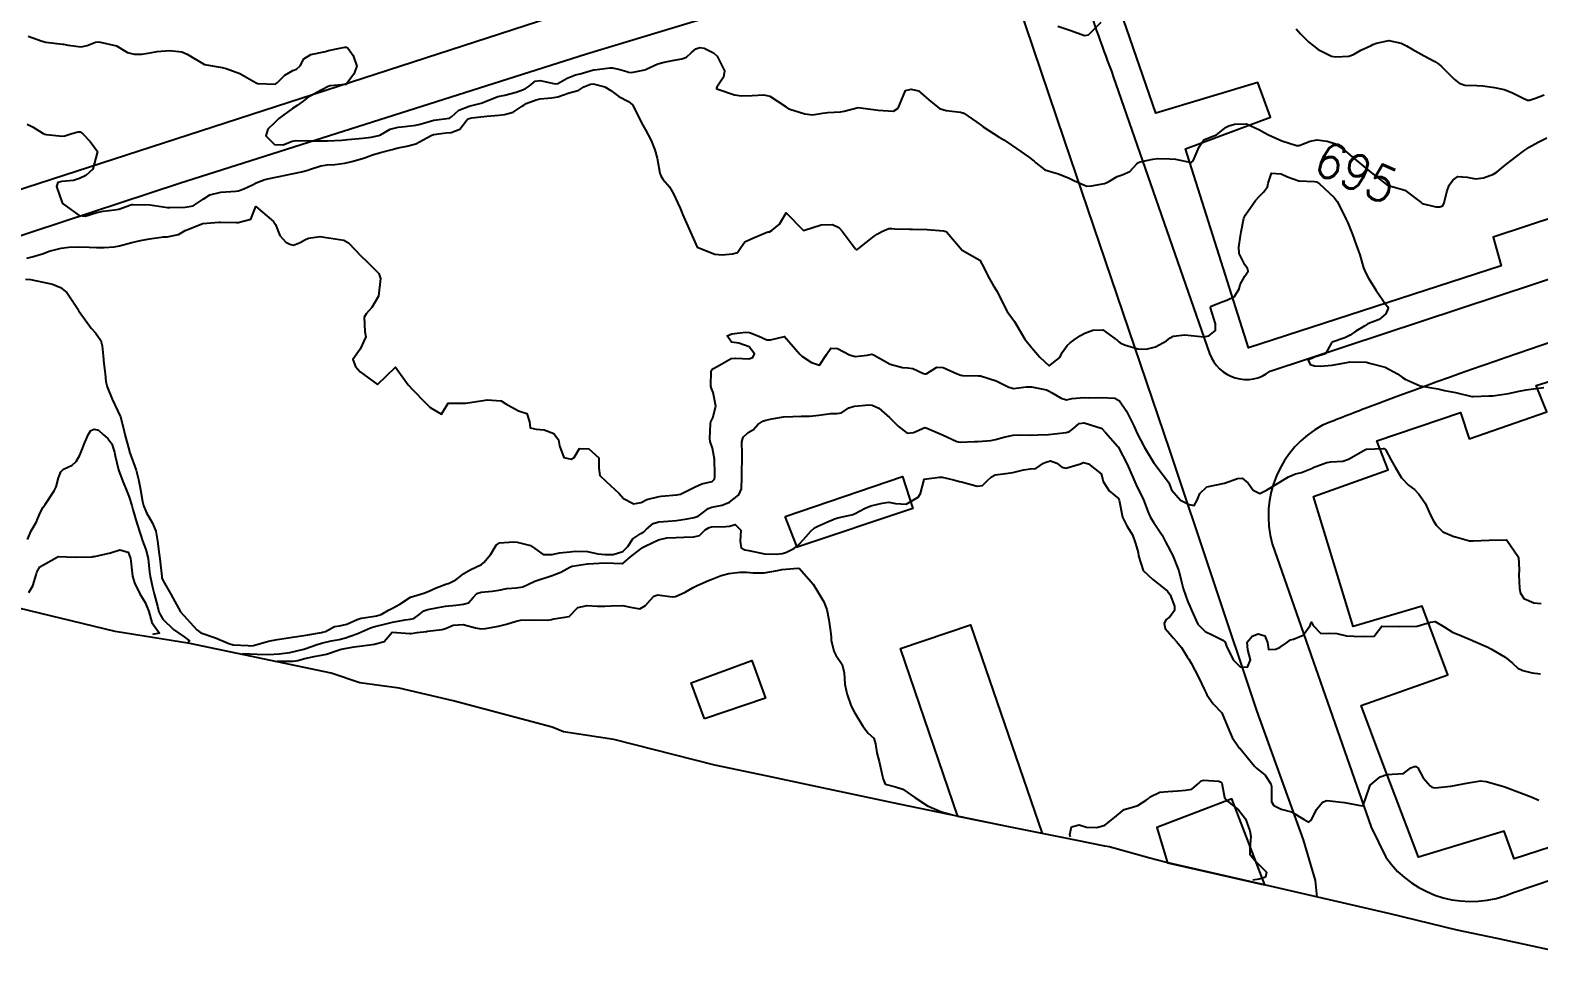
# Model space of a CAD drawing. Header units: metres. Extents: x 292545 to 299085, y 7450245 to 7463078.
# Drawn here: x 294320.8 to 294491.5, y 7462516.9 to 7462621.4 of the extents above; entities that cross this region are included whole.
import ezdxf
from ezdxf.enums import TextEntityAlignment as Align

# ---------------------------------------------------------------- set-up
doc = ezdxf.new("R2010")
doc.units = ezdxf.units.M
for name, color, linetype in [('Area', 45, 'Continuous'), ('Cotas', 45, 'Continuous'), ('Curvas de Nivel 1m', 11, 'Continuous'), ('Curvas de Nivel 5m', 15, 'Continuous'), ('Edificações', 30, 'Continuous'), ('Vias Primárias', 230, 'Continuous')]:
    doc.layers.add(name, color=color, linetype=linetype)
doc.styles.add('Style-STANDARD', font='STANDARD.shx')

msp = doc.modelspace()

# ---------------------------------------------------------------- linework, layer by layer
at = {"layer": 'Area'}
msp.add_polyline3d([(294494.81, 7462516.88, 699.3), (294486.83, 7462518.6, 700.47), (294482.28, 7462519.56, 699.49), (294474.69, 7462521.4, 699.52), (294460.13, 7462524.75, 699.77), (294449.22, 7462527.26, 702.11), (294447.49, 7462527.71, 703.27), (294442.9, 7462528.98, 700.01), (294442.39, 7462529.06, 699.98), (294439.07, 7462529.74, 699.9), (294431.53, 7462531.25, 703.24), (294419.11, 7462533.8, 699.96), (294409.15, 7462535.94, 701.3), (294404.24, 7462536.97, 701.3), (294398.27, 7462538.22, 701.11), (294386.84, 7462541.12, 700.94), (294381.12, 7462541.99, 700.79), (294379.85, 7462542.53, 700.73), (294368.63, 7462545.51, 700.88), (294362.53, 7462546.96, 700.21), (294358.07, 7462547.56, 700.89), (294354.82, 7462548.65, 699.1), (294338.86, 7462552.01, 697.71), (294330.4, 7462553.36, 700.55), (294318.25, 7462556.29, 699.25)], dxfattribs=at)
at = {"layer": 'Curvas de Nivel 1m', "flags": 128}
for points, elevation in [([(294437.08, 7462621.9), (294438.57, 7462621.39), (294440.11, 7462620.82), (294440.57, 7462620.9), (294442, 7462622.34)], 694), ([(294464.08, 7462621.58), (294464.57, 7462621.01), (294465.51, 7462620.06), (294466.55, 7462619.24), (294468.07, 7462618.5), (294468.54, 7462618.41), (294470.04, 7462618.5), (294470.54, 7462618.69), (294471.38, 7462619.16), (294472.56, 7462619.7), (294472.75, 7462619.79), (294473.14, 7462619.97), (294474.57, 7462620.27), (294475.95, 7462619.94), (294476.56, 7462619.64), (294477.21, 7462619.27), (294478.54, 7462618.51), (294479.74, 7462617.89), (294480.22, 7462617.58), (294480.53, 7462617.3), (294481.95, 7462615.87), (294482.51, 7462615.44), (294483.16, 7462615.2), (294484.5, 7462615.15), (294485.21, 7462615.12), (294486.5, 7462614.95), (294487.6, 7462614.7), (294488.49, 7462614.39), (294489.68, 7462613.77), (294490.23, 7462613.51), (294490.48, 7462613.52), (294491.17, 7462613.75), (294492.13, 7462614.11)], 694), ([(294320.44, 7462610.78), (294321.12, 7462610.45), (294322.24, 7462609.75), (294322.43, 7462609.64), (294322.57, 7462609.61), (294324.42, 7462609.44), (294324.68, 7462609.47), (294325.48, 7462609.72), (294326.22, 7462609.92), (294326.43, 7462609.91), (294326.74, 7462609.71), (294327.55, 7462608.83), (294328.4, 7462607.68), (294327.85, 7462605.69), (294327.08, 7462604.99), (294326.37, 7462604.63), (294325.66, 7462604.42), (294324.36, 7462604.29), (294323.92, 7462604.17), (294323.75, 7462603.74), (294324.34, 7462602.01), (294324.55, 7462601.73), (294326.32, 7462600.44), (294327.01, 7462600.39), (294328.32, 7462600.79), (294329.05, 7462600.95), (294330.33, 7462601.08), (294330.81, 7462601.18), (294332.15, 7462601.64), (294332.28, 7462601.69), (294332.33, 7462601.69), (294332.38, 7462601.68), (294334.33, 7462601.67), (294334.84, 7462601.6), (294336.33, 7462601.36), (294336.57, 7462601.35), (294338.33, 7462601.38), (294339.21, 7462601.56), (294340.34, 7462602.31), (294341.09, 7462602.79), (294342.35, 7462603.09), (294344.05, 7462603.19), (294344.35, 7462603.24), (294344.53, 7462603.31), (294344.96, 7462603.48), (294345.92, 7462603.91), (294346.36, 7462604.13), (294347.32, 7462604.51), (294348.37, 7462604.76), (294348.95, 7462604.87), (294350.38, 7462605.16), (294350.59, 7462605.21), (294351.47, 7462605.41), (294352.21, 7462605.58), (294352.39, 7462605.64), (294353.68, 7462606.09), (294354.39, 7462606.19), (294355.25, 7462606.22), (294356.39, 7462606.37), (294357.18, 7462606.55), (294358.4, 7462606.91), (294358.71, 7462607.02), (294359.52, 7462607.31), (294360.41, 7462607.59), (294361.75, 7462607.94), (294362.41, 7462608.11), (294363.39, 7462608.29), (294364.42, 7462608.57), (294365.66, 7462609.24), (294366.14, 7462609.52), (294366.43, 7462609.62), (294367.86, 7462609.79), (294368.43, 7462609.86), (294369.41, 7462610.23), (294370.14, 7462611.19), (294370.28, 7462611.37), (294370.46, 7462611.44), (294370.77, 7462611.5), (294372.45, 7462611.69), (294373.81, 7462611.79), (294374.45, 7462611.88), (294375.42, 7462612.16), (294376.47, 7462612.82), (294376.63, 7462612.95), (294376.92, 7462613.11), (294378.03, 7462613.54), (294378.48, 7462613.67), (294379.79, 7462613.76), (294380.48, 7462613.87), (294381.78, 7462614.35), (294382.49, 7462614.54), (294382.87, 7462614.65), (294383.42, 7462615.03), (294384.19, 7462615.33), (294384.5, 7462615.35), (294385.82, 7462615.01), (294386.49, 7462614.61), (294387.41, 7462613.91), (294388.48, 7462613.37), (294388.94, 7462612.97), (294389.52, 7462611.89), (294389.98, 7462610.95), (294390.43, 7462610.14), (294391.06, 7462608.94), (294391.47, 7462607.88), (294391.74, 7462606.94), (294392.05, 7462605.26), (294392.14, 7462604.93), (294392.37, 7462604.57), (294393.14, 7462603.7), (294393.59, 7462602.91), (294394.33, 7462601.29), (294394.5, 7462600.9), (294394.6, 7462600.61), (294395.36, 7462598.89), (294396.28, 7462596.88), (294398.27, 7462596.07), (294399.1, 7462596.01), (294400.27, 7462596.13), (294400.83, 7462596.27), (294401.19, 7462596.82), (294401.65, 7462597.46), (294402.29, 7462597.79), (294404.06, 7462598.54), (294404.3, 7462598.61), (294404.46, 7462598.62), (294404.74, 7462598.78), (294405.6, 7462599.48), (294406.32, 7462600.76), (294408.3, 7462598.74), (294410.31, 7462599.39), (294411.58, 7462599.43), (294412.31, 7462599.11), (294412.69, 7462598.69), (294413.81, 7462597.16), (294414.17, 7462596.67), (294414.28, 7462596.59), (294414.36, 7462596.59), (294414.48, 7462596.67), (294416.3, 7462598.11), (294416.62, 7462598.32), (294417.15, 7462598.63), (294417.95, 7462598.98), (294418.31, 7462598.97), (294418.63, 7462598.94), (294420.31, 7462598.91), (294420.63, 7462598.92), (294422.31, 7462598.86), (294424.15, 7462598.7), (294424.3, 7462598.68), (294424.4, 7462598.64), (294424.53, 7462598.55), (294426.27, 7462596.52), (294428.26, 7462595.38), (294428.74, 7462594.5), (294429.19, 7462593.54), (294429.81, 7462592.48), (294430.22, 7462591.85), (294430.91, 7462590.47), (294431.34, 7462589.6), (294432.18, 7462588.45), (294433.36, 7462586.44), (294434.15, 7462585.49), (294435.06, 7462584.42), (294436.12, 7462583.43), (294437.3, 7462584.39), (294437.58, 7462584.95), (294438.15, 7462585.72), (294438.5, 7462586.03), (294438.93, 7462586.37), (294439.65, 7462586.88), (294440.16, 7462587.12), (294441.06, 7462587.46), (294442.17, 7462587.52), (294443.84, 7462586.31), (294444, 7462586.16), (294444.15, 7462586.05), (294444.63, 7462585.83), (294446.14, 7462585.36), (294447.09, 7462585.33), (294448.15, 7462585.58), (294449.4, 7462586.25), (294449.8, 7462586.6), (294450.16, 7462586.8), (294451.46, 7462586.93), (294452.16, 7462586.86), (294453.63, 7462586.73), (294454.16, 7462586.82), (294454.92, 7462587.43), (294454.92, 7462588.18), (294454.38, 7462590.01), (294454.46, 7462590.19), (294455.7, 7462590.69), (294456.21, 7462590.85), (294457.08, 7462591.29), (294457.61, 7462592.16), (294457.73, 7462592.65), (294458.24, 7462593.59), (294458.49, 7462593.91), (294458.62, 7462594.14), (294458.56, 7462594.45), (294458.26, 7462594.87), (294457.61, 7462596.16), (294457.56, 7462596.88), (294457.77, 7462598.16), (294457.84, 7462598.62), (294458.15, 7462600.15), (294458.33, 7462600.52), (294459.46, 7462602.13), (294459.86, 7462602.61), (294460.36, 7462603.11), (294460.8, 7462603.69), (294460.89, 7462604.11), (294461.27, 7462605.23), (294462.38, 7462605.16), (294463.1, 7462604.81), (294464.38, 7462604.37), (294466.14, 7462604.29), (294466.38, 7462604.27), (294466.72, 7462604.05), (294468.35, 7462602.49), (294468.72, 7462602.02), (294469.26, 7462600.95), (294469.73, 7462600.01), (294469.92, 7462599.61), (294470.3, 7462598.67), (294470.56, 7462598), (294470.72, 7462597.56), (294471.27, 7462595.99), (294471.7, 7462594.54), (294471.9, 7462593.98), (294472.24, 7462593.35), (294473.12, 7462591.97), (294474.21, 7462590.36), (294474.4, 7462590.15), (294474.48, 7462589.96), (294474.2, 7462589.33), (294473.47, 7462588.68), (294472.18, 7462588.17), (294472.05, 7462588.11), (294471.85, 7462587.98), (294470.83, 7462587.34), (294470.17, 7462586.92), (294469.56, 7462586.62), (294468.15, 7462586.11), (294468.1, 7462586.08), (294468.07, 7462586.03), (294467.37, 7462584.81), (294466.14, 7462584.42), (294465.42, 7462584.06), (294465.66, 7462583.59), (294466.13, 7462583.44), (294466.79, 7462583.38), (294468.13, 7462583.51), (294469.99, 7462583.86), (294470.13, 7462583.87), (294471.99, 7462583.84), (294472.13, 7462583.82), (294472.37, 7462583.73), (294474.12, 7462583.27), (294475.52, 7462582.53), (294476.11, 7462582.12), (294476.4, 7462581.93), (294478.1, 7462581.16), (294478.97, 7462581.03), (294480.09, 7462580.82), (294480.86, 7462580.65), (294482.09, 7462580.42), (294483.95, 7462579.97), (294484.08, 7462579.95), (294485.87, 7462580.04), (294486.09, 7462580.04), (294486.32, 7462580.05), (294488.09, 7462580.3), (294489.29, 7462580.58), (294490.09, 7462580.73), (294491.2, 7462580.86), (294492.1, 7462581)], 696), ([(294320.4, 7462595.64), (294321.01, 7462595.77), (294322.27, 7462596.16), (294322.92, 7462596.4), (294324.27, 7462596.75), (294325.15, 7462596.85), (294326.27, 7462596.91), (294327.44, 7462596.86), (294328.27, 7462596.81), (294329.13, 7462596.82), (294330.28, 7462596.9), (294330.9, 7462597.03), (294332.28, 7462597.39), (294333.27, 7462597.63), (294334.29, 7462597.82), (294335.85, 7462598.03), (294336.29, 7462598.05), (294337.57, 7462598.3), (294338.3, 7462598.77), (294340.31, 7462599.54), (294342.12, 7462599.7), (294342.31, 7462599.71), (294344.14, 7462599.65), (294344.31, 7462599.65), (294345.75, 7462600.04), (294346.33, 7462601.47), (294348.31, 7462599.76), (294348.53, 7462599.45), (294349.02, 7462598.17), (294349.71, 7462597.43), (294350.09, 7462597.23), (294350.28, 7462597.15), (294350.59, 7462597.1), (294351.33, 7462597.41), (294351.95, 7462597.74), (294352.29, 7462597.87), (294353.61, 7462598.06), (294354.29, 7462597.97), (294354.81, 7462597.9), (294356.29, 7462597.67), (294356.8, 7462597.34), (294358.27, 7462595.81), (294358.79, 7462595.32), (294360.24, 7462593.87), (294360.43, 7462593.31), (294360.21, 7462591.31), (294359.46, 7462590.05), (294358.8, 7462589.32), (294358.59, 7462588.93), (294358.65, 7462587.33), (294358.77, 7462586.71), (294358.14, 7462585.33), (294357.3, 7462584.16), (294357.58, 7462583.34), (294358.11, 7462582.77), (294360.09, 7462581.31), (294362.11, 7462583.28), (294363.56, 7462581.27), (294364.09, 7462580.7), (294365.51, 7462579.25), (294366.06, 7462578.71), (294367.31, 7462577.97), (294368.07, 7462579.21), (294370.07, 7462579.19), (294371.79, 7462579.46), (294372.08, 7462579.52), (294372.51, 7462579.59), (294374.08, 7462579.46), (294374.62, 7462579.13), (294376.06, 7462578.34), (294376.97, 7462578.02), (294377.28, 7462577.1), (294377.37, 7462576.43), (294378.03, 7462576.26), (294378.94, 7462576.18), (294380.03, 7462575.77), (294380.56, 7462575.06), (294380.68, 7462574.39), (294381.19, 7462573.06), (294381.99, 7462572.87), (294382.34, 7462573.04), (294382.96, 7462574.08), (294384.01, 7462574.03), (294385.12, 7462573.01), (294385.13, 7462571.86), (294385.23, 7462571.01), (294385.97, 7462570.33), (294387.45, 7462568.99), (294387.94, 7462568.4), (294389.1, 7462567.8), (294389.94, 7462567.95), (294390.58, 7462568.3), (294391.95, 7462568.65), (294392.2, 7462568.68), (294393.95, 7462568.84), (294394.38, 7462568.9), (294395.96, 7462569.69), (294396.78, 7462570.06), (294397.97, 7462570.34), (294398.22, 7462570.6), (294398.28, 7462570.86), (294398.27, 7462571.15), (294398.23, 7462572.86), (294398.01, 7462574.13), (294397.72, 7462574.86), (294397.68, 7462575.21), (294397.76, 7462576.86), (294397.81, 7462577.1), (294398.05, 7462577.55), (294398.38, 7462578.86), (294398.09, 7462580.43), (294397.9, 7462580.86), (294397.81, 7462581.15), (294397.85, 7462582.86), (294397.95, 7462583.02), (294398.12, 7462583.13), (294398.79, 7462583.52), (294400.13, 7462584.25), (294400.63, 7462584.32), (294402.13, 7462584.21), (294402.56, 7462584.37), (294402.74, 7462584.8), (294402.14, 7462585.58), (294400.98, 7462585.99), (294400.15, 7462586.13), (294399.66, 7462586.84), (294400.17, 7462587.06), (294401.74, 7462587.25), (294402.17, 7462587.2), (294403.25, 7462586.8), (294404.16, 7462586.38), (294404.58, 7462586.36), (294406.16, 7462586.76), (294407.88, 7462584.74), (294408.13, 7462584.52), (294409.21, 7462583.81), (294410.12, 7462583.52), (294410.9, 7462584.7), (294411.41, 7462585.43), (294412.14, 7462585.38), (294413.49, 7462584.68), (294414.13, 7462584.49), (294415.49, 7462584.65), (294416.02, 7462584.75), (294416.13, 7462584.73), (294416.28, 7462584.64), (294418.12, 7462583.62), (294419.5, 7462583.23), (294420.12, 7462583.21), (294420.67, 7462583.15), (294421.87, 7462582.57), (294422.05, 7462582.51), (294422.11, 7462582.51), (294422.16, 7462582.52), (294422.27, 7462582.57), (294423.4, 7462583.28), (294424.12, 7462583.25), (294425.69, 7462582.53), (294426.11, 7462582.37), (294426.29, 7462582.35), (294428.11, 7462582.32), (294428.32, 7462582.29), (294430.1, 7462581.72), (294431.53, 7462581.03), (294432.09, 7462580.87), (294433.49, 7462581.04), (294434.09, 7462581.05), (294435.8, 7462580.7), (294436.09, 7462580.56), (294436.36, 7462580.41), (294437.45, 7462579.76), (294438.08, 7462579.6), (294438.71, 7462579.74), (294440.08, 7462579.85), (294440.6, 7462579.83), (294442.08, 7462579.86), (294443.54, 7462579.78), (294444.07, 7462579.48), (294444.87, 7462578.3), (294445.68, 7462576.66), (294445.84, 7462576.29), (294446.04, 7462575.85), (294446.87, 7462574.28), (294447.99, 7462572.39), (294448.05, 7462572.32), (294448.1, 7462572.27), (294448.4, 7462571.85), (294449.6, 7462570.25), (294449.73, 7462570.01), (294449.95, 7462569.41), (294450.96, 7462568.23), (294451.94, 7462567.73), (294452.53, 7462567.62), (294452.87, 7462568.21), (294453.16, 7462569), (294453.96, 7462569.72), (294455.96, 7462570.17), (294457.44, 7462570.69), (294457.97, 7462570.7), (294458.62, 7462570.14), (294459.19, 7462569.37), (294459.95, 7462568.99), (294460.71, 7462569.36), (294461.96, 7462570.1), (294463.21, 7462570.86), (294463.98, 7462571.2), (294464.68, 7462571.37), (294465.99, 7462571.88), (294466.09, 7462571.95), (294466.29, 7462572.05), (294467.55, 7462572.48), (294468, 7462572.55), (294469.36, 7462572.65), (294470, 7462572.86), (294471.91, 7462573.98), (294472.01, 7462574.01), (294473.9, 7462574.08), (294474.01, 7462574.07), (294474.11, 7462574.05), (294474.19, 7462573.96), (294474.82, 7462572.77), (294475.27, 7462571.95), (294475.97, 7462570.74), (294476.77, 7462569.93), (294477.46, 7462569.42), (294477.95, 7462568.91), (294478.67, 7462567.9), (294479.28, 7462566.54), (294479.59, 7462565.89), (294479.91, 7462565.4), (294480.68, 7462564.66), (294481.9, 7462564.13), (294482.1, 7462564.07), (294482.89, 7462563.86), (294483.69, 7462563.64), (294483.89, 7462563.61), (294484.11, 7462563.62), (294485.89, 7462563.71), (294487.82, 7462563.72), (294487.89, 7462563.69), (294489.23, 7462561.78), (294489.29, 7462560.34), (294489.27, 7462559.78), (294489.35, 7462558.25), (294489.42, 7462557.77), (294489.82, 7462557.1), (294490.96, 7462556.61), (294491.81, 7462556.55)], 697), ([(294320.23, 7462593.24), (294320.82, 7462593.19), (294322.23, 7462592.9), (294323.29, 7462592.68), (294324.22, 7462592.31), (294324.91, 7462591.72), (294326.19, 7462589.81), (294326.22, 7462589.74), (294326.24, 7462589.71), (294326.33, 7462589.57), (294327.66, 7462587.7), (294328.16, 7462587.16), (294328.77, 7462586.3), (294328.91, 7462585.68), (294329.03, 7462584.57), (294329.11, 7462583.68), (294329.24, 7462582.54), (294329.34, 7462581.67), (294329.47, 7462581.05), (294330.07, 7462579.66), (294331.01, 7462577.65), (294331.34, 7462576.34), (294331.47, 7462575.65), (294332, 7462573.73), (294332.03, 7462573.64), (294332.06, 7462573.58), (294332.77, 7462571.63), (294333.02, 7462570.57), (294333.22, 7462569.63), (294333.5, 7462568.06), (294333.6, 7462567.62), (294333.92, 7462566.79), (294334.6, 7462565.61), (294335.01, 7462564.72), (294335.2, 7462563.6), (294335.36, 7462562.1), (294335.44, 7462561.6), (294335.5, 7462561.25), (294335.67, 7462559.59), (294335.69, 7462559.45), (294335.83, 7462559.1), (294336.68, 7462557.58), (294337.78, 7462555.57), (294339.65, 7462553.55), (294340.09, 7462553.22), (294341.75, 7462552.64), (294343.25, 7462552.01), (294343.75, 7462551.85), (294345.46, 7462551.77), (294345.75, 7462551.74), (294346.04, 7462551.77), (294347.75, 7462552.25), (294348.74, 7462552.45), (294349.75, 7462552.6), (294350.45, 7462552.73), (294351.76, 7462552.9), (294352.18, 7462552.97), (294353.76, 7462553.26), (294353.86, 7462553.28), (294354.21, 7462553.38), (294355.22, 7462553.91), (294355.77, 7462554.01), (294356.63, 7462554.2), (294357.78, 7462554.71), (294358.24, 7462554.86), (294359.78, 7462555.1), (294359.96, 7462555.13), (294360.51, 7462555.3), (294361.32, 7462555.76), (294361.79, 7462556.01), (294362.6, 7462556.47), (294363.81, 7462557.26), (294365.34, 7462557.71), (294365.81, 7462557.89), (294366.74, 7462558.31), (294367.83, 7462558.73), (294368.19, 7462558.84), (294368.94, 7462559.2), (294369.44, 7462559.59), (294369.84, 7462559.94), (294370.64, 7462560.39), (294371.85, 7462560.96), (294372.13, 7462561.17), (294372.91, 7462562.12), (294373.51, 7462563.15), (294373.89, 7462563.4), (294375.5, 7462563.51), (294375.89, 7462563.48), (294377.39, 7462563.1), (294377.88, 7462562.76), (294378.84, 7462562.07), (294379.86, 7462562.07), (294380.67, 7462562.26), (294381.87, 7462562.39), (294382.47, 7462562.44), (294383.87, 7462562.42), (294385.01, 7462562.16), (294385.86, 7462562.06), (294386.76, 7462562.09), (294387.87, 7462562.42), (294388.43, 7462562.97), (294389, 7462563.85), (294389.9, 7462564.47), (294390.21, 7462564.64), (294390.54, 7462564.94), (294391.27, 7462565.58), (294391.91, 7462565.76), (294392.99, 7462565.84), (294393.91, 7462565.94), (294395.15, 7462566.13), (294395.92, 7462566.25), (294396.38, 7462566.41), (294396.99, 7462566.87), (294397.52, 7462567.27), (294397.93, 7462567.42), (294399.1, 7462567.68), (294399.93, 7462568), (294400.97, 7462568.82), (294401.27, 7462569.5), (294401.33, 7462570.82), (294401.33, 7462571.46), (294401.35, 7462572.82), (294401.34, 7462573.48), (294401.32, 7462574.82), (294401.47, 7462575.37), (294402.03, 7462575.89), (294402.63, 7462576.21), (294403.14, 7462576.8), (294403.68, 7462577.16), (294404.05, 7462577.29), (294404.71, 7462577.45), (294406.05, 7462577.65), (294407.1, 7462577.7), (294408.05, 7462577.73), (294409.03, 7462577.75), (294410.05, 7462577.86), (294411.4, 7462578.05), (294412.06, 7462578.04), (294412.62, 7462578.12), (294413.44, 7462578.68), (294413.91, 7462578.83), (294414.07, 7462578.86), (294415.7, 7462579.02), (294416.07, 7462578.99), (294416.81, 7462578.63), (294418.05, 7462577.57), (294419, 7462576.61), (294420.03, 7462575.8), (294420.74, 7462575.88), (294422.04, 7462576.44), (294422.2, 7462576.41), (294424.03, 7462575.62), (294425.67, 7462574.88), (294426.02, 7462574.8), (294427.66, 7462574.86), (294428.02, 7462574.88), (294429.51, 7462575), (294430.02, 7462575.09), (294431.11, 7462575.39), (294432.03, 7462575.58), (294432.87, 7462575.61), (294434.03, 7462575.58), (294434.83, 7462575.62), (294436.03, 7462575.67), (294436.7, 7462575.73), (294438.04, 7462575.89), (294438.41, 7462576), (294438.89, 7462576.37), (294439.51, 7462576.9), (294440.05, 7462577), (294442, 7462576.38), (294442.04, 7462576.37), (294442.06, 7462576.36), (294442.08, 7462576.34), (294442.49, 7462575.88), (294443.88, 7462574.31), (294443.94, 7462574.24), (294444.01, 7462574.13), (294444.94, 7462572.3), (294445.68, 7462570.58), (294445.8, 7462570.29), (294445.96, 7462569.96), (294446.8, 7462568.28), (294447.33, 7462566.87), (294447.57, 7462566.27), (294447.92, 7462565.75), (294448.9, 7462564.25), (294449.23, 7462563.6), (294449.87, 7462562.37), (294449.95, 7462562.24), (294450.05, 7462562.05), (294450.8, 7462560.23), (294451.08, 7462558.98), (294451.29, 7462558.23), (294451.81, 7462556.72), (294452.02, 7462556.22), (294452.23, 7462555.79), (294452.93, 7462554.21), (294453.76, 7462553.35), (294454.54, 7462552.97), (294455.76, 7462552.38), (294456.04, 7462552.17), (294456.19, 7462551.72), (294456.92, 7462550.16), (294457.72, 7462549.37), (294458.55, 7462549.31), (294458.9, 7462550.14), (294458.6, 7462551.29), (294458.52, 7462552.14), (294459.07, 7462552.83), (294459.76, 7462553.1), (294460.53, 7462552.89), (294460.82, 7462552.11), (294460.95, 7462551.32), (294461.75, 7462551.35), (294462.25, 7462551.6), (294462.96, 7462552.09), (294463.43, 7462552.41), (294463.76, 7462552.48), (294464.87, 7462552.96), (294465.66, 7462554.06), (294465.69, 7462554.15), (294465.78, 7462554.42), (294465.97, 7462554.06), (294466.85, 7462553.13), (294467.76, 7462553.19), (294468.66, 7462553.12), (294469.76, 7462552.87), (294470.58, 7462552.82), (294471.76, 7462552.78), (294472.88, 7462552.85), (294473.77, 7462553.96), (294475.77, 7462553.94), (294477.71, 7462553.98), (294477.77, 7462553.98), (294479.26, 7462554.41), (294479.78, 7462554.51), (294480.8, 7462553.88), (294481.77, 7462553.3), (294482.76, 7462552.86), (294483.76, 7462552.44), (294485.24, 7462551.83), (294485.75, 7462551.6), (294486.19, 7462551.37), (294487.73, 7462550.46), (294488.55, 7462549.79), (294489.17, 7462549.23), (294489.71, 7462548.95), (294490.77, 7462548.7), (294491.71, 7462548.58)], 698), ([(294320.46, 7462563.77), (294320.9, 7462564.76), (294321.47, 7462565.76), (294321.6, 7462566.07), (294321.92, 7462566.79), (294322.26, 7462567.42), (294322.47, 7462567.75), (294323.48, 7462569.27), (294323.71, 7462569.73), (294323.96, 7462570.76), (294324.25, 7462571.45), (294324.56, 7462571.72), (294325.51, 7462572.19), (294325.99, 7462572.59), (294326.39, 7462573.31), (294326.53, 7462573.7), (294326.96, 7462574.76), (294327.38, 7462575.7), (294327.62, 7462576.1), (294328.03, 7462576.28), (294328.5, 7462576.15), (294329.02, 7462575.68), (294329.56, 7462575.21), (294330.01, 7462574.6), (294330.31, 7462573.66), (294330.39, 7462573.26), (294330.77, 7462571.65), (294331.25, 7462570.36), (294331.57, 7462569.64), (294331.94, 7462568.7), (294332.26, 7462567.64), (294332.38, 7462567.18), (294332.83, 7462565.63), (294333.28, 7462564.24), (294333.5, 7462563.62), (294333.87, 7462562.65), (294334.13, 7462561.62), (294334.28, 7462560.06), (294334.34, 7462559.61), (294334.61, 7462558.39), (294334.81, 7462557.61), (294335.17, 7462556.23), (294335.35, 7462555.6), (294335.47, 7462555.28), (294335.77, 7462554.77), (294336.98, 7462553.58), (294338.2, 7462552.75), (294338.82, 7462552.29), (294338.61, 7462552.18)], 699), ([(294344.81, 7462550.87), (294346.47, 7462550.78), (294347.78, 7462550.77), (294348.94, 7462550.84), (294350.16, 7462551), (294351.73, 7462551.37), (294351.86, 7462551.41), (294353.24, 7462551.89), (294353.74, 7462552.03), (294354.83, 7462552.29), (294355.75, 7462552.47), (294356.46, 7462552.64), (294357.76, 7462553.1), (294357.93, 7462553.16), (294358.26, 7462553.33), (294359.3, 7462553.79), (294359.77, 7462553.93), (294360.87, 7462554.2), (294361.77, 7462554.41), (294363.21, 7462554.7), (294363.78, 7462554.75), (294364.19, 7462554.85), (294364.75, 7462555.25), (294365.34, 7462555.7), (294365.79, 7462555.84), (294366.95, 7462556.07), (294367.79, 7462556.22), (294368.95, 7462556.36), (294369.8, 7462556.45), (294370.37, 7462556.62), (294370.89, 7462557.18), (294371.32, 7462557.67), (294371.81, 7462557.81), (294373.06, 7462557.91), (294373.82, 7462558.06), (294374.73, 7462558.22), (294375.82, 7462558.3), (294376.52, 7462558.41), (294377.83, 7462559.02), (294377.88, 7462559.05), (294377.99, 7462559.1), (294379.84, 7462559.69), (294380.83, 7462560.08), (294381.85, 7462560.66), (294382.13, 7462560.77), (294383.85, 7462561.03), (294385.85, 7462561.12), (294387.79, 7462561.05), (294387.85, 7462561.07), (294388.71, 7462561.82), (294389.87, 7462562.71), (294390, 7462562.82), (294390.23, 7462562.95), (294391.33, 7462563.48), (294391.89, 7462563.74), (294392.84, 7462563.97), (294393.89, 7462564.02), (294394.74, 7462564.05), (294395.89, 7462564.08), (294396.52, 7462564.24), (294397.16, 7462564.87), (294397.62, 7462565.14), (294397.91, 7462565.21), (294399.52, 7462565.23), (294399.91, 7462565.3), (294400.56, 7462565.48), (294401.21, 7462564.82), (294401.14, 7462563.57), (294401.25, 7462562.82), (294401.67, 7462562.61), (294401.87, 7462562.58), (294402.13, 7462562.54), (294403.87, 7462562.17), (294405.19, 7462562.1), (294405.87, 7462562.2), (294406.31, 7462562.32), (294407.22, 7462562.75), (294407.59, 7462563.03), (294407.88, 7462563.32), (294408.56, 7462564.07), (294409.13, 7462564.73), (294409.53, 7462565.1), (294409.91, 7462565.29), (294410.94, 7462565.73), (294411.92, 7462566.14), (294412.34, 7462566.26), (294413.92, 7462566.6), (294413.97, 7462566.62), (294414.06, 7462566.67), (294415.27, 7462567.31), (294415.93, 7462567.57), (294417.2, 7462567.9), (294417.94, 7462567.99), (294418.71, 7462567.84), (294419.93, 7462567.78), (294421.28, 7462568.58), (294421.53, 7462568.99), (294421.95, 7462570.57), (294421.97, 7462570.6), (294423.69, 7462570.84), (294423.98, 7462570.84), (294425.29, 7462570.54), (294425.97, 7462570.36), (294426.2, 7462570.29), (294427.96, 7462569.82), (294428.56, 7462569.9), (294429.17, 7462570.49), (294429.58, 7462570.88), (294429.98, 7462571.09), (294431.19, 7462571.26), (294431.98, 7462571.36), (294433.22, 7462571.68), (294433.99, 7462571.78), (294434.58, 7462571.83), (294435.45, 7462572.42), (294435.84, 7462572.56), (294435.99, 7462572.61), (294436.26, 7462572.67), (294436.98, 7462572.4), (294437.55, 7462571.95), (294437.99, 7462571.84), (294439.66, 7462572.36), (294439.89, 7462572.46), (294439.99, 7462572.49), (294440.54, 7462572.35), (294441.98, 7462571.2), (294442.17, 7462570.53), (294442.22, 7462570.34), (294442.9, 7462569.28), (294443.94, 7462568.4), (294444.01, 7462568.31), (294444.03, 7462568.22), (294444.4, 7462566.31), (294444.88, 7462565.33), (294445.52, 7462564.29), (294445.88, 7462563.33), (294446.17, 7462562.29), (294446.23, 7462561.93), (294446.74, 7462560.28), (294447.84, 7462559.26), (294449.1, 7462558.25), (294449.5, 7462557.92), (294449.82, 7462557.5), (294450.3, 7462556.24), (294450.3, 7462555.73), (294449.79, 7462555.06), (294449.33, 7462554.69), (294449.11, 7462554.25), (294449.22, 7462553.7), (294449.76, 7462553.08), (294450.15, 7462552.64), (294450.5, 7462552.24), (294451.07, 7462551.55), (294451.74, 7462550.51), (294451.91, 7462550.22), (294452.16, 7462549.79), (294453, 7462548.21), (294453.69, 7462546.76), (294453.86, 7462546.37), (294453.94, 7462546.2), (294454.66, 7462545.17), (294455.66, 7462544.17), (294456.48, 7462542.17), (294456.82, 7462541.36), (294457.61, 7462540.21), (294457.67, 7462540.15), (294458.01, 7462539.75), (294459.35, 7462538.13), (294459.58, 7462537.9), (294460.55, 7462537.09), (294461.21, 7462536.11), (294461.26, 7462535.8), (294461.27, 7462534.1), (294461.54, 7462533.65), (294462.36, 7462533.27), (294463.53, 7462532.95), (294464.95, 7462532.07), (294465.51, 7462531.78), (294465.8, 7462532.06), (294466.36, 7462533.22), (294467.03, 7462534.04), (294467.55, 7462534.25), (294469.54, 7462534.01), (294471.54, 7462533.64), (294471.69, 7462533.83), (294471.77, 7462533.99), (294471.88, 7462534.32), (294472.45, 7462535.98), (294473.57, 7462536.9), (294474.34, 7462537.18), (294475.58, 7462537.26), (294476.22, 7462537.29), (294477.05, 7462537.93), (294477.43, 7462538.07), (294477.59, 7462538.07), (294477.84, 7462537.92), (294478.45, 7462536.78), (294479.24, 7462535.89), (294479.42, 7462535.75), (294479.56, 7462535.69), (294479.77, 7462535.68), (294481.56, 7462535.87), (294483.57, 7462536.24), (294484.93, 7462536.46), (294485.57, 7462536.39), (294487.56, 7462535.8), (294489.55, 7462535.06), (294490.66, 7462534.65), (294491.54, 7462534.27)], 699)]:
    msp.add_lwpolyline(points, dxfattribs=dict(at, elevation=elevation))
at = {"layer": 'Curvas de Nivel 5m', "flags": 128}
for points, elevation in [([(294320.56, 7462620.76), (294322.11, 7462620.19), (294322.55, 7462620.08), (294324.42, 7462619.86), (294324.54, 7462619.84), (294325.08, 7462619.72), (294326.54, 7462619.56), (294327.24, 7462619.7), (294328.15, 7462620.08), (294328.55, 7462620.11), (294330.54, 7462619.66), (294331.8, 7462618.9), (294332.53, 7462618.72), (294333.42, 7462618.73), (294334.54, 7462618.91), (294335.13, 7462619.02), (294336.54, 7462619.11), (294337.92, 7462618.96), (294338.53, 7462618.72), (294340.52, 7462617.54), (294342.52, 7462617.19), (294342.94, 7462617.1), (294344.51, 7462616.53), (294346.34, 7462615.47), (294346.49, 7462615.4), (294346.58, 7462615.38), (294348.49, 7462615.33), (294348.71, 7462615.45), (294349.59, 7462616.35), (294350.51, 7462616.88), (294350.91, 7462617.03), (294351.33, 7462617.41), (294351.76, 7462618.18), (294352.54, 7462618.68), (294354.18, 7462619.02), (294354.54, 7462619.12), (294354.73, 7462619.18), (294355.63, 7462619.36), (294356.39, 7462619.51), (294356.54, 7462619.5), (294356.77, 7462619.35), (294357.33, 7462618.55), (294357.73, 7462617.34), (294357.4, 7462616.45), (294356.59, 7462615.35), (294356.55, 7462615.29), (294356.49, 7462615.27), (294354.72, 7462615.14), (294354.49, 7462615.07), (294353.8, 7462614.69), (294352.48, 7462613.96), (294352.12, 7462613.76), (294351.66, 7462613.41), (294350.99, 7462612.89), (294350.46, 7462612.55), (294348.91, 7462611.44), (294348.68, 7462611.22), (294348.45, 7462610.98), (294347.67, 7462610.23), (294347.45, 7462609.46), (294348.41, 7462608.49), (294349.42, 7462608.44), (294350.42, 7462608.85), (294350.89, 7462608.95), (294352.42, 7462608.9), (294352.92, 7462608.89), (294354.42, 7462608.9), (294356.03, 7462608.97), (294356.42, 7462609.02), (294356.71, 7462609.06), (294358.42, 7462609.21), (294359.35, 7462609.32), (294360.23, 7462609.5), (294360.43, 7462609.6), (294361.51, 7462610.21), (294362.44, 7462610.46), (294363.19, 7462610.53), (294364.44, 7462610.68), (294364.9, 7462610.8), (294366.45, 7462611.23), (294368.22, 7462611.45), (294368.46, 7462611.62), (294369.3, 7462612.37), (294370.47, 7462612.84), (294371.82, 7462613.17), (294372.48, 7462613.43), (294373.72, 7462613.91), (294374.48, 7462614.07), (294375.78, 7462614.42), (294376.49, 7462614.66), (294376.8, 7462614.79), (294377.24, 7462615.1), (294377.93, 7462615.67), (294378.5, 7462615.72), (294380.21, 7462615.36), (294380.5, 7462615.4), (294381.56, 7462616), (294382.51, 7462616.36), (294383.04, 7462616.5), (294384.52, 7462616.94), (294384.59, 7462616.95), (294385.23, 7462617.01), (294386.38, 7462617.15), (294386.52, 7462617.17), (294386.7, 7462617.17), (294387.51, 7462616.99), (294388.3, 7462616.76), (294388.51, 7462616.69), (294388.84, 7462616.63), (294390.34, 7462616.95), (294390.48, 7462616.98), (294390.51, 7462617), (294391.82, 7462617.63), (294392.53, 7462617.82), (294393.46, 7462617.98), (294394.53, 7462618.19), (294395.06, 7462618.37), (294395.62, 7462618.89), (294396.13, 7462619.3), (294396.55, 7462619.46), (294397.06, 7462619.39), (294398.11, 7462618.86), (294398.54, 7462618.48), (294399.36, 7462616.84), (294399.24, 7462616.11), (294398.49, 7462614.97), (294398.44, 7462614.85), (294398.44, 7462614.8), (294398.49, 7462614.78), (294398.59, 7462614.75), (294400.49, 7462614.12), (294401.29, 7462614.01), (294402.49, 7462614.02), (294403.8, 7462614.1), (294404.48, 7462613.96), (294406.32, 7462612.76), (294406.47, 7462612.63), (294406.76, 7462612.47), (294408.46, 7462611.97), (294409.33, 7462611.86), (294410.46, 7462612.02), (294411.05, 7462612.12), (294412.47, 7462612.19), (294412.9, 7462612.25), (294414.47, 7462612.66), (294416.47, 7462612.4), (294416.75, 7462612.36), (294418.47, 7462612.26), (294419.02, 7462612.61), (294419.39, 7462613.52), (294419.86, 7462614.6), (294420.49, 7462614.76), (294421.32, 7462614.58), (294422.48, 7462613.55), (294423.68, 7462612.56), (294424.46, 7462612.33), (294426.08, 7462612.14), (294426.46, 7462612.02), (294427.93, 7462611.02), (294428.44, 7462610.65), (294428.65, 7462610.5), (294430.43, 7462609.31), (294430.96, 7462609), (294431.82, 7462608.46), (294432.42, 7462608.03), (294433.76, 7462607.08), (294434.4, 7462606.61), (294434.58, 7462606.43), (294435.6, 7462605.63), (294436.38, 7462605.38), (294437.15, 7462605.17), (294438.38, 7462604.67), (294438.99, 7462604.37), (294440.36, 7462603.78), (294440.91, 7462603.81), (294442.37, 7462604.09), (294442.57, 7462604.13), (294442.92, 7462604.32), (294443.82, 7462604.87), (294444.38, 7462605.05), (294445.24, 7462605.45), (294446.02, 7462606.29), (294446.23, 7462606.46), (294446.4, 7462606.51), (294447.83, 7462606.84), (294448.4, 7462606.92), (294449.77, 7462606.88), (294450.4, 7462606.82), (294452.17, 7462606.44), (294452.4, 7462606.62), (294453.07, 7462608.21), (294453.62, 7462609.01), (294454.43, 7462609.37), (294455.03, 7462609.58), (294455.8, 7462610.18), (294456.15, 7462610.46), (294456.45, 7462610.6), (294457.08, 7462610.8), (294458.45, 7462610.82), (294459.9, 7462610.13), (294460.44, 7462609.84), (294460.95, 7462609.6), (294462.43, 7462608.92), (294464.11, 7462608.38), (294464.42, 7462608.39), (294465.63, 7462608.86), (294466.43, 7462609.02), (294467.58, 7462608.88), (294468.42, 7462608.59), (294469.3, 7462608.02), (294469.91, 7462607.51), (294470.4, 7462607.09), (294471.72, 7462605.99), (294472.39, 7462605.45), (294474.27, 7462603.96), (294474.37, 7462603.88), (294474.5, 7462603.83), (294476.36, 7462603.32), (294478.2, 7462601.91), (294478.34, 7462601.82), (294479.89, 7462601.44), (294480.34, 7462601.42), (294480.66, 7462601.55), (294480.82, 7462601.88), (294481.1, 7462603.13), (294481.38, 7462603.87), (294481.78, 7462604.46), (294482.38, 7462604.86), (294483.43, 7462604.8), (294484.38, 7462604.59), (294485.25, 7462604.7), (294486.38, 7462605.13), (294486.81, 7462605.38), (294487.3, 7462605.8), (294487.9, 7462606.29), (294488.4, 7462606.67), (294489.04, 7462607.15), (294489.85, 7462607.78), (294490.18, 7462608.01), (294490.42, 7462608.17), (294491.44, 7462608.74), (294492.44, 7462609.24)], 695), ([(294320.62, 7462557.77), (294321.07, 7462558.52), (294321.44, 7462559.76), (294321.52, 7462560.08), (294321.85, 7462560.68), (294322.54, 7462561.06), (294323.76, 7462561.74), (294323.81, 7462561.79), (294323.86, 7462561.82), (294323.97, 7462561.85), (294325.86, 7462561.77), (294327.74, 7462561.82), (294327.86, 7462561.84), (294328.04, 7462561.87), (294329.87, 7462562.27), (294330.91, 7462562.62), (294331.87, 7462562.36), (294332.12, 7462561.64), (294332.15, 7462561.34), (294332.36, 7462559.63), (294332.58, 7462558.88), (294333.2, 7462557.63), (294333.8, 7462556.64), (294334.21, 7462555.61), (294334.55, 7462554.39), (294335.12, 7462553.6), (294335.42, 7462553.18), (294334.61, 7462553.04)], 700), ([(294348.75, 7462550.04), (294349.46, 7462550), (294350.03, 7462549.99), (294350.52, 7462550.02), (294351.05, 7462550.09), (294351.72, 7462550.25), (294352.87, 7462550.54), (294353.73, 7462550.67), (294354.32, 7462550.78), (294355.73, 7462551.29), (294355.98, 7462551.36), (294357.43, 7462551.64), (294357.74, 7462551.68), (294359.2, 7462551.85), (294359.74, 7462551.92), (294360.83, 7462552.22), (294361.76, 7462553.29), (294363.76, 7462553.12), (294363.89, 7462553.13), (294364.57, 7462553.25), (294365.63, 7462553.38), (294365.76, 7462553.39), (294367.4, 7462553.59), (294367.77, 7462553.7), (294368.63, 7462554.07), (294369.77, 7462554.15), (294371.16, 7462553.78), (294371.77, 7462553.67), (294372.31, 7462553.71), (294373.77, 7462553.98), (294374.7, 7462554.2), (294375.78, 7462554.52), (294376.26, 7462554.63), (294377.78, 7462554.7), (294379.36, 7462554.66), (294379.78, 7462554.73), (294380.06, 7462554.79), (294381.78, 7462555.05), (294382.74, 7462556.09), (294383.8, 7462556.29), (294385, 7462556.22), (294385.8, 7462556.22), (294386.52, 7462556.27), (294387.8, 7462556.32), (294388.92, 7462556.09), (294389.79, 7462555.92), (294390.43, 7462556.31), (294390.97, 7462556.94), (294391.37, 7462557.38), (294391.81, 7462557.5), (294393.42, 7462557.3), (294393.81, 7462557.34), (294394.89, 7462557.82), (294395.82, 7462558.33), (294396.19, 7462558.52), (294396.95, 7462558.87), (294397.56, 7462559.13), (294397.84, 7462559.24), (294398.98, 7462559.71), (294399.84, 7462559.93), (294401.08, 7462560.06), (294401.85, 7462560.07), (294402.62, 7462560.02), (294403.85, 7462560.01), (294405.36, 7462560.28), (294405.85, 7462560.38), (294407.66, 7462560.55), (294407.85, 7462560.48), (294409.38, 7462558.72), (294409.82, 7462558.06), (294410.59, 7462556.71), (294410.94, 7462555.85), (294411.15, 7462554.7), (294411.38, 7462553.08), (294411.42, 7462552.7), (294411.44, 7462552.38), (294411.74, 7462551.12), (294411.96, 7462550.69), (294412.66, 7462549.62), (294412.92, 7462548.68), (294412.99, 7462547.39), (294413.12, 7462546.68), (294413.25, 7462546.25), (294413.67, 7462545.02), (294413.81, 7462544.67), (294414.05, 7462544.27), (294415.03, 7462542.66), (294415.63, 7462541.85), (294416.25, 7462541.27), (294416.45, 7462540.64), (294416.61, 7462539.63), (294416.85, 7462538.64), (294417.25, 7462536.96), (294417.33, 7462536.63), (294417.56, 7462536.09), (294418.72, 7462535.78), (294419.55, 7462535.53), (294420.89, 7462534.59), (294422.32, 7462533.64), (294423.92, 7462532.95), (294425.15, 7462532.61)], 700), ([(294438.53, 7462530.12), (294438.43, 7462530.38), (294438.62, 7462531.26), (294439.5, 7462531.46), (294440.35, 7462531.21), (294441.5, 7462531.16), (294442.39, 7462531.45), (294443.51, 7462532.32), (294444.61, 7462533.22), (294445.53, 7462533.47), (294446.15, 7462533.66), (294447.09, 7462534.27), (294447.34, 7462534.47), (294447.55, 7462534.63), (294448.65, 7462535.16), (294449.55, 7462535.25), (294450.66, 7462535.34), (294451.55, 7462535.41), (294452.25, 7462535.52), (294453.03, 7462536.21), (294453.31, 7462536.46), (294453.57, 7462536.52), (294455.32, 7462536.43), (294455.56, 7462536.31), (294455.63, 7462536.25), (294455.66, 7462536.18), (294455.96, 7462534.58), (294456.28, 7462534.17), (294457.53, 7462533.19), (294458.31, 7462532.14), (294458.83, 7462530.8), (294458.92, 7462530.14), (294458.81, 7462528.8), (294458.83, 7462528.14), (294459.46, 7462527.36), (294460.69, 7462526.12), (294460.59, 7462525.54), (294459.86, 7462525.31), (294459.15, 7462525.21)], 700)]:
    msp.add_lwpolyline(points, dxfattribs=dict(at, elevation=elevation))
at = {"layer": 'Edificações'}
for points in [[(294523.63, 7462610.31), (294486.37, 7462598), (294487.28, 7462594.74), (294458.67, 7462585.49), (294451.55, 7462608.01), (294461.16, 7462611.58), (294459.71, 7462615.49), (294448.19, 7462612.02), (294443.05, 7462626.92), (294446.07, 7462633.85), (294453.61, 7462635.75), (294456.17, 7462626.85), (294460.62, 7462627.86), (294458.59, 7462633.99), (294473.07, 7462638.44), (294472.8, 7462639.28), (294486, 7462644.01), (294485.12, 7462646.78), (294508.34, 7462654.69)], [(294498.29, 7462530.71), (294488.74, 7462527.63), (294487.59, 7462530.77), (294477.92, 7462527.8), (294473.63, 7462539.02), (294471.41, 7462544.98), (294481.24, 7462548.47), (294478.33, 7462556.23), (294470.53, 7462553.94), (294466.03, 7462568.65), (294474.49, 7462571.66), (294473.2, 7462574.95), (294482.66, 7462578.15), (294483.66, 7462575.16), (294492.42, 7462578.21), (294491.21, 7462581.2), (294506.38, 7462585.92)]]:
    msp.add_lwpolyline(points, dxfattribs=at)
for points in [[(294406.23, 7462566.37), (294419.52, 7462570.9), (294420.67, 7462567.27), (294407.59, 7462562.89)], [(294397.11, 7462543.48), (294395.6, 7462547.55), (294402.44, 7462550.07), (294404.01, 7462545.82)]]:
    msp.add_lwpolyline(points, close=True, dxfattribs=at)
for points, elevation in [([(294425.77, 7462532.43), (294419.28, 7462551.42), (294427.21, 7462554.13), (294435.3, 7462530.5), (294431.53, 7462531.25)], 701.71), ([(294460.5, 7462524.67), (294456.8, 7462534.43), (294448.28, 7462531.19), (294449.51, 7462527.19), (294454.68, 7462526), (294460.13, 7462524.75)], 699.76)]:
    msp.add_lwpolyline(points, close=True, dxfattribs=dict(at, elevation=elevation))
at = {"layer": 'Vias Primárias'}
for points, elevation in [([(294237.2, 7462575.05), (294276.42, 7462588.76), (294313.26, 7462601.34), (294396.58, 7462628.42), (294421.89, 7462636.47, 0.426857), (294425.82, 7462644.5, -0.013987), (294422.14, 7462655.51), (294401.19, 7462720.45), (294410.05, 7462721.3), (294410.52, 7462714.4, 0.390699), (294419.25, 7462706.17, -0.028058), (294431.74, 7462705.32), (294514.17, 7462698.03), (294586.54, 7462692.43), (294600.79, 7462691.3, 0.224303), (294606.17, 7462693.34, -0.171854)], 699.68), ([(294466.45, 7462523.3), (294466.27, 7462525.19), (294464.88, 7462529.78), (294459.63, 7462544.43), (294449.76, 7462573.89), (294437.84, 7462608.99), (294431.67, 7462627.32, 0.335464), (294423.43, 7462630.74), (294383.73, 7462618.71), (294337.69, 7462604.08), (294291.26, 7462588.8), (294244.82, 7462573.26)], 699.66)]:
    msp.add_lwpolyline(points, format="xyb", dxfattribs=dict(at, elevation=elevation))
for points in [[(294501.38, 7462655.63), (294468.35, 7462644.68), (294445.68, 7462636.78, 0.410855), (294440.09, 7462625.4, 0.008919), (294443.36, 7462616.2), (294454.27, 7462584.84, 0.513824), (294461.12, 7462582.82), (294495.36, 7462594.14)], [(294514.27, 7462592.88, 0.018357), (294472.19, 7462578.72, 0.004903), (294467.03, 7462576.71, 0.349523), (294461.35, 7462563.29), (294472.54, 7462531.2), (294474.21, 7462527.8, 0.35804), (294488.65, 7462523.82), (294527.29, 7462536.92)]]:
    msp.add_lwpolyline(points, format="xyb", dxfattribs=at)

# ---------------------------------------------------------------- texts
at = {"layer": 'Cotas', "style": 'Style-STANDARD'}
msp.add_text('695', height=4, rotation=335.8711, dxfattribs=at).set_placement((294470.87, 7462605.34, 695), align=Align.MIDDLE_CENTER)

doc.saveas('drawing.dxf')
